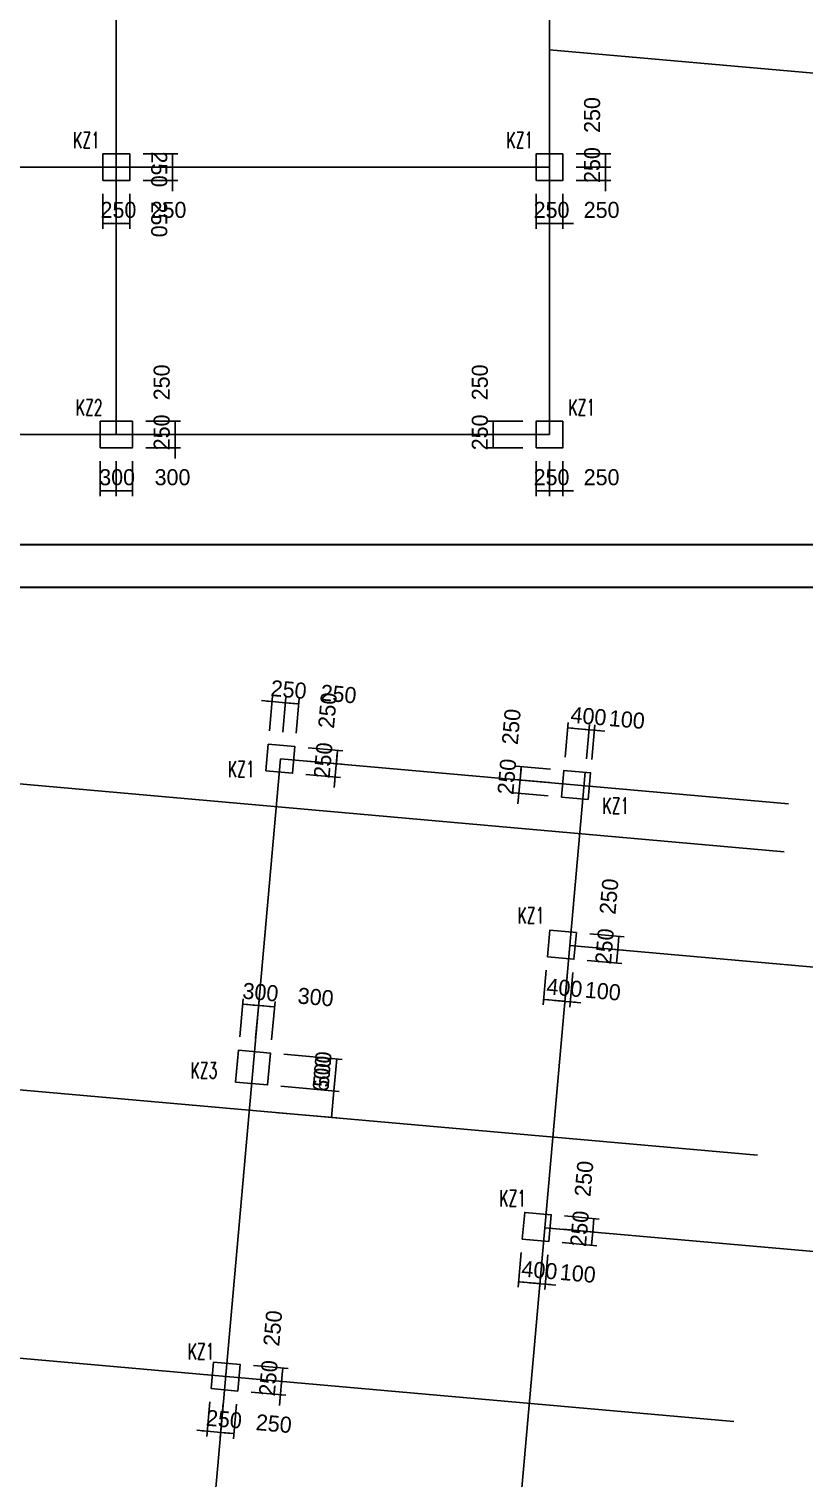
# Model space of a CAD drawing. Extents: x 387171 to 699106, y 11966 to 245688.
# Drawn here: x 577624 to 592120, y 80573 to 107673 of the extents above; entities that cross this region are included whole.
import ezdxf

# ---------------------------------------------------------------- set-up
doc = ezdxf.new("R2010")
doc.units = 0
doc.header["$LTSCALE"] = 100
doc.header["$MEASUREMENT"] = 0
for name, color, linetype in [('COLU', 7, 'Continuous'), ('DIM', 3, 'Continuous'), ('DOTE', 253, 'Continuous'), ('NUM', 7, 'Continuous')]:
    doc.layers.add(name, color=color, linetype=linetype)
doc.styles.add('hztxt', font='hztxt')
doc.styles.get("Standard").update_dxf_attribs({"font": 'standard'})
doc.dimstyles.get("Standard").update_dxf_attribs({"dimtxt": 300, "dimasz": 100, "dimexe": 100, "dimexo": 250, "dimgap": 100, "dimtad": 0, "dimtoh": 1, "dimdec": 0, "dimdsep": 46, "dimcen": 0.09, "dimclrt": 7, "dimadec": 0, "dimazin": 0, "dimtfac": 1, "dimtdec": 4, "dimtofl": 0, "dimtmove": 0, "dimatfit": 3, "dimfxl": 1, "dimtolj": 1, "dimtzin": 0, "dimarcsym": 0})

# ---------------------------------------------------------------- blocks, each defined once
blk = doc.blocks.new('*D2360')
at = {"layer": 'DIM', "color": 0, "linetype": 'ByBlock', "lineweight": -2}
for p, q in [((587297, 90071), (587240, 89424)), ((587696, 90036), (587638, 89388)), ((587249, 89523), (587647, 89488))]:
    blk.add_line(p, q, dxfattribs=at)
for points in [[(587249, 89523), (587350, 89531), (587347, 89498)], [(587647, 89488), (587546, 89480), (587549, 89513)]]:
    blk.add_solid(points, dxfattribs=at)
at = {"layer": 'DIM', "color": 7, "linetype": 'Continuous', "lineweight": -2, "insert": (587640, 89740), "char_height": 300, "width": 576.67, "attachment_point": 5, "rotation": 354.9316, "style": 'hztxt'}
blk.add_mtext('400', dxfattribs=at)
blk = doc.blocks.new('*D2327')
at = {"layer": 'DIM', "color": 0, "linetype": 'ByBlock', "lineweight": -2}
for p, q in [((587696, 90036), (587638, 89388)), ((587795, 90027), (587738, 89380)), ((587448, 89506), (587946, 89462))]:
    blk.add_line(p, q, dxfattribs=at)
for points in [[(587647, 89488), (587546, 89480), (587549, 89513)], [(587747, 89479), (587848, 89487), (587845, 89454)]]:
    blk.add_solid(points, dxfattribs=at)
at = {"layer": 'DIM', "color": 7, "linetype": 'Continuous', "lineweight": -2, "insert": (588357, 89676), "char_height": 300, "width": 476.67, "attachment_point": 5, "rotation": 354.9316, "style": 'hztxt'}
blk.add_mtext('100', dxfattribs=at)
blk = doc.blocks.new('*D1855')
at = {"layer": 'DIM', "color": 0, "linetype": 'ByBlock', "lineweight": -2}
for p, q in [((588067, 90254), (588714, 90197)), ((588089, 90503), (588736, 90446)), ((588614, 90205), (588637, 90454))]:
    blk.add_line(p, q, dxfattribs=at)
for points in [[(588614, 90205), (588607, 90306), (588640, 90304)], [(588637, 90454), (588644, 90353), (588611, 90356)]]:
    blk.add_solid(points, dxfattribs=at)
at = {"layer": 'DIM', "color": 7, "linetype": 'Continuous', "lineweight": -2, "insert": (588391, 90517), "char_height": 300, "width": 566.67, "attachment_point": 5, "rotation": 84.9316, "style": 'hztxt'}
blk.add_mtext('250', dxfattribs=at)
blk = doc.blocks.new('*D1448')
at = {"layer": 'DIM', "color": 0, "linetype": 'ByBlock', "lineweight": -2}
for p, q in [((588111, 90752), (588758, 90695)), ((588637, 90454), (588659, 90703)), ((588089, 90503), (588736, 90446))]:
    blk.add_line(p, q, dxfattribs=at)
for points in [[(588637, 90454), (588629, 90555), (588662, 90553)], [(588659, 90703), (588666, 90602), (588633, 90605)]]:
    blk.add_solid(points, dxfattribs=at)
at = {"layer": 'DIM', "color": 7, "linetype": 'Continuous', "lineweight": -2, "insert": (588474, 91449), "char_height": 300, "width": 566.67, "attachment_point": 5, "rotation": 84.9316, "style": 'hztxt'}
blk.add_mtext('250', dxfattribs=at)
blk = doc.blocks.new('*D2905')
at = {"layer": 'DIM', "color": 0, "linetype": 'ByBlock', "lineweight": -2}
for p, q in [((579008, 104588), (579008, 103938)), ((579258, 104588), (579258, 103938)), ((579008, 104038), (579258, 104038))]:
    blk.add_line(p, q, dxfattribs=at)
for points in [[(579008, 104038), (579108, 104055), (579108, 104021)], [(579258, 104038), (579158, 104021), (579158, 104055)]]:
    blk.add_solid(points, dxfattribs=at)
at = {"layer": 'DIM', "color": 7, "linetype": 'Continuous', "lineweight": -2, "insert": (579298, 104288), "char_height": 300, "width": 566.67, "attachment_point": 5, "style": 'hztxt'}
blk.add_mtext('250', dxfattribs=at)
blk = doc.blocks.new('*D2519')
at = {"layer": 'DIM', "color": 0, "linetype": 'ByBlock', "lineweight": -2}
for p, q in [((579258, 104588), (579258, 103938)), ((579508, 104588), (579508, 103938)), ((579258, 104038), (579508, 104038))]:
    blk.add_line(p, q, dxfattribs=at)
for points in [[(579258, 104038), (579358, 104055), (579358, 104021)], [(579508, 104038), (579408, 104021), (579408, 104055)]]:
    blk.add_solid(points, dxfattribs=at)
at = {"layer": 'DIM', "color": 7, "linetype": 'Continuous', "lineweight": -2, "insert": (580234, 104288), "char_height": 300, "width": 566.67, "attachment_point": 5, "style": 'hztxt'}
blk.add_mtext('250', dxfattribs=at)
blk = doc.blocks.new('*D2040')
at = {"layer": 'DIM', "color": 0, "linetype": 'ByBlock', "lineweight": -2}
for p, q in [((580308, 104638), (580308, 105288)), ((579758, 105088), (580408, 105088)), ((579758, 104838), (580408, 104838))]:
    blk.add_line(p, q, dxfattribs=at)
for points in [[(580308, 105088), (580291, 105188), (580325, 105188)], [(580308, 104838), (580325, 104738), (580291, 104738)]]:
    blk.add_solid(points, dxfattribs=at)
at = {"layer": 'DIM', "color": 7, "linetype": 'Continuous', "lineweight": -2, "insert": (580058, 104112), "char_height": 300, "width": 566.67, "attachment_point": 5, "rotation": 270, "style": 'hztxt'}
blk.add_mtext('250', dxfattribs=at)
blk = doc.blocks.new('*D1995')
at = {"layer": 'DIM', "color": 0, "linetype": 'ByBlock', "lineweight": -2}
for p, q in [((579758, 105338), (580408, 105338)), ((580308, 105088), (580308, 105338)), ((579758, 105088), (580408, 105088))]:
    blk.add_line(p, q, dxfattribs=at)
for points in [[(580308, 105338), (580325, 105238), (580291, 105238)], [(580308, 105088), (580291, 105188), (580325, 105188)]]:
    blk.add_solid(points, dxfattribs=at)
at = {"layer": 'DIM', "color": 7, "linetype": 'Continuous', "lineweight": -2, "insert": (580058, 105048), "char_height": 300, "width": 566.67, "attachment_point": 5, "rotation": 270, "style": 'hztxt'}
blk.add_mtext('250', dxfattribs=at)
blk = doc.blocks.new('*D1550')
at = {"layer": 'DIM', "color": 0, "linetype": 'ByBlock', "lineweight": -2}
for p, q in [((578958, 99588), (578958, 98938)), ((579258, 99588), (579258, 98938)), ((578958, 99038), (579258, 99038))]:
    blk.add_line(p, q, dxfattribs=at)
for points in [[(578958, 99038), (579058, 99055), (579058, 99021)], [(579258, 99038), (579158, 99021), (579158, 99055)]]:
    blk.add_solid(points, dxfattribs=at)
at = {"layer": 'DIM', "color": 7, "linetype": 'Continuous', "lineweight": -2, "insert": (579273, 99288), "char_height": 300, "width": 566.67, "attachment_point": 5, "style": 'hztxt'}
blk.add_mtext('300', dxfattribs=at)
blk = doc.blocks.new('*D1118')
at = {"layer": 'DIM', "color": 0, "linetype": 'ByBlock', "lineweight": -2}
for p, q in [((579258, 99588), (579258, 98938)), ((579558, 99588), (579558, 98938)), ((579258, 99038), (579558, 99038))]:
    blk.add_line(p, q, dxfattribs=at)
for points in [[(579258, 99038), (579358, 99055), (579358, 99021)], [(579558, 99038), (579458, 99021), (579458, 99055)]]:
    blk.add_solid(points, dxfattribs=at)
at = {"layer": 'DIM', "color": 7, "linetype": 'Continuous', "lineweight": -2, "insert": (580309, 99288), "char_height": 300, "width": 566.67, "attachment_point": 5, "style": 'hztxt'}
blk.add_mtext('300', dxfattribs=at)
blk = doc.blocks.new('*D1046')
at = {"layer": 'DIM', "color": 0, "linetype": 'ByBlock', "lineweight": -2}
for p, q in [((580358, 99638), (580358, 100288)), ((579808, 100088), (580458, 100088)), ((579808, 99838), (580458, 99838))]:
    blk.add_line(p, q, dxfattribs=at)
for points in [[(580358, 100088), (580341, 100188), (580375, 100188)], [(580358, 99838), (580375, 99738), (580341, 99738)]]:
    blk.add_solid(points, dxfattribs=at)
at = {"layer": 'DIM', "color": 7, "linetype": 'Continuous', "lineweight": -2, "insert": (580108, 100128), "char_height": 300, "width": 566.67, "attachment_point": 5, "rotation": 90, "style": 'hztxt'}
blk.add_mtext('250', dxfattribs=at)
blk = doc.blocks.new('*D628')
at = {"layer": 'DIM', "color": 0, "linetype": 'ByBlock', "lineweight": -2}
for p, q in [((579808, 100338), (580458, 100338)), ((580358, 100088), (580358, 100338)), ((579808, 100088), (580458, 100088))]:
    blk.add_line(p, q, dxfattribs=at)
for points in [[(580358, 100338), (580375, 100238), (580341, 100238)], [(580358, 100088), (580341, 100188), (580375, 100188)]]:
    blk.add_solid(points, dxfattribs=at)
at = {"layer": 'DIM', "color": 7, "linetype": 'Continuous', "lineweight": -2, "insert": (580108, 101064), "char_height": 300, "width": 566.67, "attachment_point": 5, "rotation": 90, "style": 'hztxt'}
blk.add_mtext('250', dxfattribs=at)
blk = doc.blocks.new('*D186')
at = {"layer": 'DIM', "color": 0, "linetype": 'ByBlock', "lineweight": -2}
for p, q in [((587108, 104588), (587108, 103938)), ((587358, 104588), (587358, 103938)), ((587108, 104038), (587358, 104038))]:
    blk.add_line(p, q, dxfattribs=at)
for points in [[(587108, 104038), (587208, 104055), (587208, 104021)], [(587358, 104038), (587258, 104021), (587258, 104055)]]:
    blk.add_solid(points, dxfattribs=at)
at = {"layer": 'DIM', "color": 7, "linetype": 'Continuous', "lineweight": -2, "insert": (587398, 104288), "char_height": 300, "width": 566.67, "attachment_point": 5, "style": 'hztxt'}
blk.add_mtext('250', dxfattribs=at)
blk = doc.blocks.new('*D2768')
at = {"layer": 'DIM', "color": 0, "linetype": 'ByBlock', "lineweight": -2}
for p, q in [((587358, 104588), (587358, 103938)), ((587608, 104588), (587608, 103938)), ((587158, 104038), (587808, 104038))]:
    blk.add_line(p, q, dxfattribs=at)
for points in [[(587358, 104038), (587258, 104021), (587258, 104055)], [(587608, 104038), (587708, 104055), (587708, 104021)]]:
    blk.add_solid(points, dxfattribs=at)
at = {"layer": 'DIM', "color": 7, "linetype": 'Continuous', "lineweight": -2, "insert": (588334, 104288), "char_height": 300, "width": 566.67, "attachment_point": 5, "style": 'hztxt'}
blk.add_mtext('250', dxfattribs=at)
blk = doc.blocks.new('*D2701')
at = {"layer": 'DIM', "color": 0, "linetype": 'ByBlock', "lineweight": -2}
for p, q in [((588408, 104638), (588408, 105288)), ((587858, 105088), (588508, 105088)), ((587858, 104838), (588508, 104838))]:
    blk.add_line(p, q, dxfattribs=at)
for points in [[(588408, 105088), (588391, 105188), (588425, 105188)], [(588408, 104838), (588425, 104738), (588391, 104738)]]:
    blk.add_solid(points, dxfattribs=at)
at = {"layer": 'DIM', "color": 7, "linetype": 'Continuous', "lineweight": -2, "insert": (588158, 105128), "char_height": 300, "width": 566.67, "attachment_point": 5, "rotation": 90, "style": 'hztxt'}
blk.add_mtext('250', dxfattribs=at)
blk = doc.blocks.new('*D2304')
at = {"layer": 'DIM', "color": 0, "linetype": 'ByBlock', "lineweight": -2}
for p, q in [((587858, 105338), (588508, 105338)), ((588408, 105088), (588408, 105338)), ((587858, 105088), (588508, 105088))]:
    blk.add_line(p, q, dxfattribs=at)
for points in [[(588408, 105338), (588425, 105238), (588391, 105238)], [(588408, 105088), (588391, 105188), (588425, 105188)]]:
    blk.add_solid(points, dxfattribs=at)
at = {"layer": 'DIM', "color": 7, "linetype": 'Continuous', "lineweight": -2, "insert": (588158, 106064), "char_height": 300, "width": 566.67, "attachment_point": 5, "rotation": 90, "style": 'hztxt'}
blk.add_mtext('250', dxfattribs=at)
blk = doc.blocks.new('*D1824')
at = {"layer": 'DIM', "color": 0, "linetype": 'ByBlock', "lineweight": -2}
for p, q in [((586858, 100338), (586208, 100338)), ((586308, 100338), (586308, 100088)), ((586858, 100088), (586208, 100088))]:
    blk.add_line(p, q, dxfattribs=at)
for points in [[(586308, 100338), (586325, 100238), (586291, 100238)], [(586308, 100088), (586291, 100188), (586325, 100188)]]:
    blk.add_solid(points, dxfattribs=at)
at = {"layer": 'DIM', "color": 7, "linetype": 'Continuous', "lineweight": -2, "insert": (586058, 101064), "char_height": 300, "width": 566.67, "attachment_point": 5, "rotation": 90, "style": 'hztxt'}
blk.add_mtext('250', dxfattribs=at)
blk = doc.blocks.new('*D1784')
at = {"layer": 'DIM', "color": 0, "linetype": 'ByBlock', "lineweight": -2}
for p, q in [((586858, 100088), (586208, 100088)), ((586308, 100088), (586308, 99838)), ((586858, 99838), (586208, 99838))]:
    blk.add_line(p, q, dxfattribs=at)
for points in [[(586308, 100088), (586325, 99988), (586291, 99988)], [(586308, 99838), (586291, 99938), (586325, 99938)]]:
    blk.add_solid(points, dxfattribs=at)
at = {"layer": 'DIM', "color": 7, "linetype": 'Continuous', "lineweight": -2, "insert": (586058, 100128), "char_height": 300, "width": 566.67, "attachment_point": 5, "rotation": 90, "style": 'hztxt'}
blk.add_mtext('250', dxfattribs=at)
blk = doc.blocks.new('*D1343')
at = {"layer": 'DIM', "color": 0, "linetype": 'ByBlock', "lineweight": -2}
for p, q in [((587108, 99588), (587108, 98938)), ((587358, 99588), (587358, 98938)), ((587108, 99038), (587358, 99038))]:
    blk.add_line(p, q, dxfattribs=at)
for points in [[(587108, 99038), (587208, 99055), (587208, 99021)], [(587358, 99038), (587258, 99021), (587258, 99055)]]:
    blk.add_solid(points, dxfattribs=at)
at = {"layer": 'DIM', "color": 7, "linetype": 'Continuous', "lineweight": -2, "insert": (587398, 99288), "char_height": 300, "width": 566.67, "attachment_point": 5, "style": 'hztxt'}
blk.add_mtext('250', dxfattribs=at)
blk = doc.blocks.new('*D911')
at = {"layer": 'DIM', "color": 0, "linetype": 'ByBlock', "lineweight": -2}
for p, q in [((587358, 99588), (587358, 98938)), ((587608, 99588), (587608, 98938)), ((587158, 99038), (587808, 99038))]:
    blk.add_line(p, q, dxfattribs=at)
for points in [[(587358, 99038), (587258, 99021), (587258, 99055)], [(587608, 99038), (587708, 99055), (587708, 99021)]]:
    blk.add_solid(points, dxfattribs=at)
at = {"layer": 'DIM', "color": 7, "linetype": 'Continuous', "lineweight": -2, "insert": (588334, 99288), "char_height": 300, "width": 566.67, "attachment_point": 5, "style": 'hztxt'}
blk.add_mtext('250', dxfattribs=at)
blk = doc.blocks.new('*D551')
at = {"layer": 'DIM', "color": 0, "linetype": 'ByBlock', "lineweight": -2}
for p, q in [((582123, 94546), (582180, 95193)), ((582372, 94524), (582429, 95171)), ((581972, 95111), (582619, 95054))]:
    blk.add_line(p, q, dxfattribs=at)
for points in [[(582171, 95094), (582070, 95086), (582073, 95119)], [(582420, 95072), (582521, 95079), (582518, 95046)]]:
    blk.add_solid(points, dxfattribs=at)
at = {"layer": 'DIM', "color": 7, "linetype": 'Continuous', "lineweight": -2, "insert": (582482, 95317), "char_height": 300, "width": 566.67, "attachment_point": 5, "rotation": 354.9316, "style": 'hztxt'}
blk.add_mtext('250', dxfattribs=at)
blk = doc.blocks.new('*D465')
at = {"layer": 'DIM', "color": 0, "linetype": 'ByBlock', "lineweight": -2}
for p, q in [((582372, 94524), (582429, 95171)), ((582621, 94502), (582678, 95149)), ((582420, 95072), (582669, 95050))]:
    blk.add_line(p, q, dxfattribs=at)
for points in [[(582420, 95072), (582521, 95079), (582518, 95046)], [(582669, 95050), (582568, 95042), (582571, 95075)]]:
    blk.add_solid(points, dxfattribs=at)
at = {"layer": 'DIM', "color": 7, "linetype": 'Continuous', "lineweight": -2, "insert": (583415, 95234), "char_height": 300, "width": 566.67, "attachment_point": 5, "rotation": 354.9316, "style": 'hztxt'}
blk.add_mtext('250', dxfattribs=at)
blk = doc.blocks.new('*D65')
at = {"layer": 'DIM', "color": 0, "linetype": 'ByBlock', "lineweight": -2}
for p, q in [((583334, 93485), (583391, 94132)), ((582825, 93982), (583473, 93924)), ((582803, 93733), (583451, 93675))]:
    blk.add_line(p, q, dxfattribs=at)
for points in [[(583373, 93933), (583366, 94034), (583399, 94031)], [(583351, 93684), (583359, 93583), (583326, 93586)]]:
    blk.add_solid(points, dxfattribs=at)
at = {"layer": 'DIM', "color": 7, "linetype": 'Continuous', "lineweight": -2, "insert": (583128, 93995), "char_height": 300, "width": 566.67, "attachment_point": 5, "rotation": 84.9316, "style": 'hztxt'}
blk.add_mtext('250', dxfattribs=at)
blk = doc.blocks.new('*D2619')
at = {"layer": 'DIM', "color": 0, "linetype": 'ByBlock', "lineweight": -2}
for p, q in [((582848, 94231), (583495, 94173)), ((583373, 93933), (583395, 94182)), ((582825, 93982), (583473, 93924))]:
    blk.add_line(p, q, dxfattribs=at)
for points in [[(583395, 94182), (583403, 94081), (583370, 94084)], [(583373, 93933), (583366, 94034), (583399, 94031)]]:
    blk.add_solid(points, dxfattribs=at)
at = {"layer": 'DIM', "color": 7, "linetype": 'Continuous', "lineweight": -2, "insert": (583211, 94928), "char_height": 300, "width": 566.67, "attachment_point": 5, "rotation": 84.9316, "style": 'hztxt'}
blk.add_mtext('250', dxfattribs=at)
blk = doc.blocks.new('*D345')
at = {"layer": 'DIM', "color": 0, "linetype": 'ByBlock', "lineweight": -2}
for p, q in [((587380, 93829), (586732, 93886)), ((586832, 93877), (586810, 93628)), ((587358, 93580), (586710, 93637))]:
    blk.add_line(p, q, dxfattribs=at)
for points in [[(586832, 93877), (586840, 93776), (586806, 93779)], [(586810, 93628), (586802, 93729), (586835, 93726)]]:
    blk.add_solid(points, dxfattribs=at)
at = {"layer": 'DIM', "color": 7, "linetype": 'Continuous', "lineweight": -2, "insert": (586647, 94623), "char_height": 300, "width": 566.67, "attachment_point": 5, "rotation": 84.9316, "style": 'hztxt'}
blk.add_mtext('250', dxfattribs=at)
blk = doc.blocks.new('*D2933')
at = {"layer": 'DIM', "color": 0, "linetype": 'ByBlock', "lineweight": -2}
for p, q in [((586827, 93827), (586770, 93180)), ((587358, 93580), (586710, 93637)), ((587336, 93331), (586688, 93388))]:
    blk.add_line(p, q, dxfattribs=at)
for points in [[(586810, 93628), (586802, 93729), (586835, 93726)], [(586788, 93379), (586795, 93278), (586762, 93281)]]:
    blk.add_solid(points, dxfattribs=at)
at = {"layer": 'DIM', "color": 7, "linetype": 'Continuous', "lineweight": -2, "insert": (586564, 93690), "char_height": 300, "width": 566.67, "attachment_point": 5, "rotation": 84.9316, "style": 'hztxt'}
blk.add_mtext('250', dxfattribs=at)
blk = doc.blocks.new('*D2502')
at = {"layer": 'DIM', "color": 0, "linetype": 'ByBlock', "lineweight": -2}
for p, q in [((587651, 94056), (587708, 94703)), ((587699, 94603), (588098, 94568)), ((588049, 94020), (588107, 94668))]:
    blk.add_line(p, q, dxfattribs=at)
for points in [[(587699, 94603), (587800, 94611), (587798, 94578)], [(588098, 94568), (587997, 94560), (588000, 94593)]]:
    blk.add_solid(points, dxfattribs=at)
at = {"layer": 'DIM', "color": 7, "linetype": 'Continuous', "lineweight": -2, "insert": (588090, 94820), "char_height": 300, "width": 576.67, "attachment_point": 5, "rotation": 354.9316, "style": 'hztxt'}
blk.add_mtext('400', dxfattribs=at)
blk = doc.blocks.new('*D2463')
at = {"layer": 'DIM', "color": 0, "linetype": 'ByBlock', "lineweight": -2}
for p, q in [((587899, 94586), (588397, 94542)), ((588049, 94020), (588107, 94668)), ((588149, 94011), (588206, 94659))]:
    blk.add_line(p, q, dxfattribs=at)
for points in [[(588098, 94568), (587997, 94560), (588000, 94593)], [(588197, 94559), (588299, 94567), (588296, 94534)]]:
    blk.add_solid(points, dxfattribs=at)
at = {"layer": 'DIM', "color": 7, "linetype": 'Continuous', "lineweight": -2, "insert": (588807, 94756), "char_height": 300, "width": 476.67, "attachment_point": 5, "rotation": 354.9316, "style": 'hztxt'}
blk.add_mtext('100', dxfattribs=at)
blk = doc.blocks.new('*D1988')
at = {"layer": 'DIM', "color": 0, "linetype": 'ByBlock', "lineweight": -2}
for p, q in [((586829, 84792), (586772, 84144)), ((587228, 84757), (587170, 84109)), ((586781, 84244), (587179, 84209))]:
    blk.add_line(p, q, dxfattribs=at)
for points in [[(586781, 84244), (586882, 84252), (586879, 84219)], [(587179, 84209), (587078, 84201), (587081, 84234)]]:
    blk.add_solid(points, dxfattribs=at)
at = {"layer": 'DIM', "color": 7, "linetype": 'Continuous', "lineweight": -2, "insert": (587172, 84460), "char_height": 300, "width": 576.67, "attachment_point": 5, "rotation": 354.9316, "style": 'hztxt'}
blk.add_mtext('400', dxfattribs=at)
blk = doc.blocks.new('*D1576')
at = {"layer": 'DIM', "color": 0, "linetype": 'ByBlock', "lineweight": -2}
for p, q in [((587228, 84757), (587170, 84109)), ((587327, 84748), (587270, 84100)), ((586980, 84226), (587478, 84182))]:
    blk.add_line(p, q, dxfattribs=at)
for points in [[(587179, 84209), (587078, 84201), (587081, 84234)], [(587279, 84200), (587380, 84208), (587377, 84174)]]:
    blk.add_solid(points, dxfattribs=at)
at = {"layer": 'DIM', "color": 7, "linetype": 'Continuous', "lineweight": -2, "insert": (587889, 84397), "char_height": 300, "width": 476.67, "attachment_point": 5, "rotation": 354.9316, "style": 'hztxt'}
blk.add_mtext('100', dxfattribs=at)
blk = doc.blocks.new('*D1500')
at = {"layer": 'DIM', "color": 0, "linetype": 'ByBlock', "lineweight": -2}
for p, q in [((587620, 85224), (588268, 85166)), ((588146, 84926), (588168, 85175)), ((587598, 84975), (588246, 84917))]:
    blk.add_line(p, q, dxfattribs=at)
for points in [[(588168, 85175), (588176, 85074), (588143, 85077)], [(588146, 84926), (588138, 85027), (588172, 85024)]]:
    blk.add_solid(points, dxfattribs=at)
at = {"layer": 'DIM', "color": 7, "linetype": 'Continuous', "lineweight": -2, "insert": (587923, 85237), "char_height": 300, "width": 566.67, "attachment_point": 5, "rotation": 84.9316, "style": 'hztxt'}
blk.add_mtext('250', dxfattribs=at)
blk = doc.blocks.new('*D1073')
at = {"layer": 'DIM', "color": 0, "linetype": 'ByBlock', "lineweight": -2}
for p, q in [((587643, 85473), (588290, 85415)), ((588168, 85175), (588190, 85424)), ((587620, 85224), (588268, 85166))]:
    blk.add_line(p, q, dxfattribs=at)
for points in [[(588190, 85424), (588198, 85323), (588165, 85326)], [(588168, 85175), (588161, 85276), (588194, 85273)]]:
    blk.add_solid(points, dxfattribs=at)
at = {"layer": 'DIM', "color": 7, "linetype": 'Continuous', "lineweight": -2, "insert": (588006, 86170), "char_height": 300, "width": 566.67, "attachment_point": 5, "rotation": 84.9316, "style": 'hztxt'}
blk.add_mtext('250', dxfattribs=at)
blk = doc.blocks.new('*D843')
at = {"layer": 'DIM', "color": 0, "linetype": 'ByBlock', "lineweight": -2}
for p, q in [((581009, 81995), (580952, 81348)), ((581258, 81973), (581201, 81326)), ((580762, 81465), (581409, 81408))]:
    blk.add_line(p, q, dxfattribs=at)
for points in [[(580961, 81447), (580860, 81440), (580863, 81473)], [(581210, 81425), (581311, 81433), (581308, 81400)]]:
    blk.add_solid(points, dxfattribs=at)
at = {"layer": 'DIM', "color": 7, "linetype": 'Continuous', "lineweight": -2, "insert": (581272, 81671), "char_height": 300, "width": 566.67, "attachment_point": 5, "rotation": 354.9316, "style": 'hztxt'}
blk.add_mtext('250', dxfattribs=at)
blk = doc.blocks.new('*D437')
at = {"layer": 'DIM', "color": 0, "linetype": 'ByBlock', "lineweight": -2}
for p, q in [((581258, 81973), (581201, 81326)), ((581507, 81951), (581450, 81304)), ((581210, 81425), (581459, 81403))]:
    blk.add_line(p, q, dxfattribs=at)
for points in [[(581210, 81425), (581311, 81433), (581308, 81400)], [(581459, 81403), (581358, 81395), (581361, 81429)]]:
    blk.add_solid(points, dxfattribs=at)
at = {"layer": 'DIM', "color": 7, "linetype": 'Continuous', "lineweight": -2, "insert": (582204, 81588), "char_height": 300, "width": 566.67, "attachment_point": 5, "rotation": 354.9316, "style": 'hztxt'}
blk.add_mtext('250', dxfattribs=at)
blk = doc.blocks.new('*D355')
at = {"layer": 'DIM', "color": 0, "linetype": 'ByBlock', "lineweight": -2}
for p, q in [((581801, 82427), (582448, 82369)), ((582309, 81930), (582366, 82578)), ((581779, 82178), (582426, 82120))]:
    blk.add_line(p, q, dxfattribs=at)
for points in [[(582348, 82378), (582341, 82479), (582374, 82476)], [(582326, 82129), (582334, 82028), (582301, 82031)]]:
    blk.add_solid(points, dxfattribs=at)
at = {"layer": 'DIM', "color": 7, "linetype": 'Continuous', "lineweight": -2, "insert": (582103, 82441), "char_height": 300, "width": 566.67, "attachment_point": 5, "rotation": 84.9316, "style": 'hztxt'}
blk.add_mtext('250', dxfattribs=at)
blk = doc.blocks.new('*D2944')
at = {"layer": 'DIM', "color": 0, "linetype": 'ByBlock', "lineweight": -2}
for p, q in [((581823, 82676), (582470, 82619)), ((581801, 82427), (582448, 82369)), ((582348, 82378), (582371, 82627))]:
    blk.add_line(p, q, dxfattribs=at)
for points in [[(582348, 82378), (582341, 82479), (582374, 82476)], [(582371, 82627), (582378, 82526), (582345, 82529)]]:
    blk.add_solid(points, dxfattribs=at)
at = {"layer": 'DIM', "color": 7, "linetype": 'Continuous', "lineweight": -2, "insert": (582186, 83373), "char_height": 300, "width": 566.67, "attachment_point": 5, "rotation": 84.9316, "style": 'hztxt'}
blk.add_mtext('250', dxfattribs=at)
blk = doc.blocks.new('*D1189')
at = {"layer": 'DIM', "color": 0, "linetype": 'ByBlock', "lineweight": -2}
for p, q in [((582389, 88499), (583480, 88402)), ((583380, 88411), (583327, 87813)), ((582336, 87901), (583427, 87804))]:
    blk.add_line(p, q, dxfattribs=at)
for points in [[(583380, 88411), (583388, 88310), (583355, 88313)], [(583327, 87813), (583319, 87914), (583353, 87911)]]:
    blk.add_solid(points, dxfattribs=at)
at = {"layer": 'DIM', "color": 7, "linetype": 'Continuous', "lineweight": -2, "insert": (583105, 88134), "char_height": 300, "width": 556.67, "attachment_point": 5, "rotation": 84.9316, "style": 'hztxt'}
blk.add_mtext('600', dxfattribs=at)
blk = doc.blocks.new('*D1774')
at = {"layer": 'DIM', "color": 0, "linetype": 'ByBlock', "lineweight": -2}
for p, q in [((582336, 87901), (583427, 87804)), ((583327, 87813), (583283, 87315)), ((582292, 87403), (583383, 87306))]:
    blk.add_line(p, q, dxfattribs=at)
for points in [[(583327, 87813), (583335, 87712), (583302, 87715)], [(583283, 87315), (583275, 87416), (583308, 87413)]]:
    blk.add_solid(points, dxfattribs=at)
at = {"layer": 'DIM', "color": 7, "linetype": 'Continuous', "lineweight": -2, "insert": (583112, 88217), "char_height": 300, "width": 566.67, "attachment_point": 5, "rotation": 84.9316, "style": 'hztxt'}
blk.add_mtext('500', dxfattribs=at)
blk = doc.blocks.new('*D715')
at = {"layer": 'DIM', "color": 0, "linetype": 'ByBlock', "lineweight": -2}
for p, q in [((581565, 88823), (581628, 89536)), ((581619, 89437), (581918, 89410)), ((581864, 88796), (581927, 89510))]:
    blk.add_line(p, q, dxfattribs=at)
for points in [[(581619, 89437), (581720, 89444), (581717, 89411)], [(581918, 89410), (581817, 89402), (581820, 89436)]]:
    blk.add_solid(points, dxfattribs=at)
at = {"layer": 'DIM', "color": 7, "linetype": 'Continuous', "lineweight": -2, "insert": (581955, 89658), "char_height": 300, "width": 566.67, "attachment_point": 5, "rotation": 354.9316, "style": 'hztxt'}
blk.add_mtext('300', dxfattribs=at)
blk = doc.blocks.new('*D1361')
at = {"layer": 'DIM', "color": 0, "linetype": 'ByBlock', "lineweight": -2}
for p, q in [((581864, 88796), (581927, 89510)), ((582162, 88770), (582226, 89483)), ((581918, 89410), (582217, 89384))]:
    blk.add_line(p, q, dxfattribs=at)
for points in [[(581918, 89410), (582019, 89418), (582016, 89385)], [(582217, 89384), (582116, 89376), (582119, 89409)]]:
    blk.add_solid(points, dxfattribs=at)
at = {"layer": 'DIM', "color": 7, "linetype": 'Continuous', "lineweight": -2, "insert": (582987, 89566), "char_height": 300, "width": 566.67, "attachment_point": 5, "rotation": 354.9316, "style": 'hztxt'}
blk.add_mtext('300', dxfattribs=at)
blk = doc.blocks.new('后浇带现场')
at = {"color": 6, "lineweight": 30}
for points in [[(781539, 625070), (706851, 625070)], [(780665, 624270), (707583, 624270)]]:
    blk.add_lwpolyline(points, dxfattribs=at)

msp = doc.modelspace()

# ---------------------------------------------------------------- linework, layer by layer
at = {"layer": 'COLU'}
for points in [[(579008.1, 104837.9), (579508.1, 104837.9), (579508.1, 105337.9), (579008.1, 105337.9)], [(587108.1, 104837.9), (587608.1, 104837.9), (587608.1, 105337.9), (587108.1, 105337.9)], [(578958.1, 99837.9), (579558.1, 99837.9), (579558.1, 100337.9), (578958.1, 100337.9)], [(587108.1, 99837.9), (587608.1, 99837.9), (587608.1, 100337.9), (587108.1, 100337.9)], [(582056.3, 93798.8), (582554.3, 93754.6), (582598.5, 94252.7), (582100.4, 94296.8)], [(587584.6, 93308.5), (588082.6, 93264.3), (588126.8, 93762.4), (587628.7, 93806.5)], [(587319.5, 90320.2), (587817.6, 90276), (587861.7, 90774.1), (587363.7, 90818.3)], [(581489.6, 87976.1), (582087.3, 87923.1), (582140.3, 88520.7), (581542.7, 88573.7)], [(586851.3, 85040.9), (587349.4, 84996.8), (587393.5, 85494.8), (586895.5, 85539)], [(581031.5, 82244.2), (581529.5, 82200), (581573.7, 82698), (581075.6, 82742.2)]]:
    msp.add_lwpolyline(points, close=True, dxfattribs=at)
at = {"layer": 'DOTE'}
for p, q in [((579258.1, 213087.9), (579258.1, 100087.9)), ((587358.1, 116487.9), (587358.1, 100087.9)), ((666955.8, 100223.5), (587358.1, 107283.1)), ((524658.1, 105087.9), (587358.1, 105087.9)), ((524658.1, 100087.9), (587358.1, 100087.9)), ((571158.1, 94112.8), (591751.3, 92286.4)), ((582327.4, 94025.7), (578097.3, 46331.5)), ((591830.8, 93182.9), (582327.4, 94025.7)), ((588027.2, 93771.2), (583775, 45828)), ((665484.9, 83638.6), (587740.1, 90533.9)), ((570388.9, 88458.7), (591247.7, 86608.7)), ((665016.7, 78359.4), (587271.8, 85254.6)), ((563058.1, 84089.2), (590806, 81628.2))]:
    msp.add_line(p, q, dxfattribs=at)

# ---------------------------------------------------------------- block references
at = {"color": 3, "lineweight": 30}
msp.add_blockref('后浇带现场', (-182998.7, -527042.1), dxfattribs=at)

# ---------------------------------------------------------------- texts
at = {"layer": 'NUM', "color": 200, "width": 0.7}
for s, p in [('KZ1', (578451.5, 105444)), ('KZ1', (586555.6, 105444)), ('KZ2', (578501.5, 100444)), ('KZ1', (587714.1, 100444)), ('KZ1', (581346.2, 93680.1)), ('KZ1', (588351.4, 92995.9)), ('KZ1', (586763, 90943.5)), ('KZ3', (580647.7, 88046.7)), ('KZ1', (586422.5, 85653.4)), ('KZ1', (580595, 82791))]:
    msp.add_text(s, height=300, dxfattribs=at).set_placement(p)

# ---------------------------------------------------------------- dimensions: what is measured, and where the dimension line sits
at = {"layer": 'DIM', "color": 200}
for p1, p2, distance, picture, middle in [((587608.1, 105087.9), (587608.1, 105337.9), -800, '*D2304', (588158.1, 105556)), ((579508.1, 105087.9), (579508.1, 105337.9), -800, '*D1995', (580058.1, 105556)), ((587608.1, 104837.9), (587608.1, 105087.9), -800, '*D2701', (588158.1, 104619.9)), ((579508.1, 104837.9), (579508.1, 105087.9), -800, '*D2040', (580058.1, 104619.9)), ((579008.1, 104837.9), (579258.1, 104837.9), -800, '*D2905', (578790, 104287.9)), ((579258.1, 104837.9), (579508.1, 104837.9), -800, '*D2519', (579726.1, 104287.9)), ((587108.1, 104837.9), (587358.1, 104837.9), -800, '*D186', (586890, 104287.9)), ((587358.1, 104837.9), (587608.1, 104837.9), -800, '*D2768', (587826.1, 104287.9)), ((579558.1, 100087.9), (579558.1, 100337.9), -800, '*D628', (580108.1, 100556)), ((587108.1, 100337.9), (587108.1, 100087.9), -800, '*D1824', (586058.1, 100556)), ((579558.1, 99837.9), (579558.1, 100087.9), -800, '*D1046', (580108.1, 99619.9)), ((587108.1, 100087.9), (587108.1, 99837.9), -800, '*D1784', (586058.1, 99619.9)), ((578958.1, 99837.9), (579258.1, 99837.9), -800, '*D1550', (578740, 99287.9)), ((579258.1, 99837.9), (579558.1, 99837.9), -800, '*D1118', (579776.1, 99287.9)), ((587108.1, 99837.9), (587358.1, 99837.9), -800, '*D1343', (586890, 99287.9)), ((587358.1, 99837.9), (587608.1, 99837.9), -800, '*D911', (587826.1, 99287.9)), ((582100.4, 94296.8), (582349.5, 94274.8), 800, '*D551', (581976, 95362)), ((582349.5, 94274.8), (582598.5, 94252.7), 800, '*D465', (582908.5, 95279.3)), ((582576.4, 94003.7), (582598.5, 94252.7), -800, '*D2619', (583165.6, 94421.3)), ((587628.7, 93806.5), (587606.7, 93557.5), -800, '*D345', (586602.1, 94116.5)), ((587628.7, 93806.5), (588027.2, 93771.2), 800, '*D2502', (587504.3, 94871.7)), ((588027.2, 93771.2), (588126.8, 93762.4), 800, '*D2463', (588420.7, 94790.4)), ((582554.3, 93754.6), (582576.4, 94003.7), -800, '*D65', (583082.9, 93488.8)), ((587606.7, 93557.5), (587584.6, 93308.5), -800, '*D2933', (586519.4, 93184)), ((587839.7, 90525.1), (587861.7, 90774.1), -800, '*D1448', (588428.9, 90942.7)), ((587817.6, 90276), (587839.7, 90525.1), -800, '*D1855', (588346.2, 90010.2)), ((587319.5, 90320.2), (587718, 90284.9), -800, '*D2360', (587053.7, 89791.6)), ((587718, 90284.9), (587817.6, 90276), -800, '*D2327', (587970.1, 89710.4)), ((581542.7, 88573.7), (581841.5, 88547.2), 866.3, '*D715', (581424.1, 89705)), ((582140.3, 88520.7), (582087.3, 87923.1), 1244.8, '*D1189', (583104.7, 88134)), ((587371.4, 85245.8), (587393.5, 85494.8), -800, '*D1073', (587960.6, 85663.5)), ((587349.4, 84996.8), (587371.4, 85245.8), -800, '*D1500', (587877.9, 84731)), ((586851.3, 85040.9), (587249.7, 85005.6), -800, '*D1988', (586585.5, 84512.4)), ((587249.7, 85005.6), (587349.4, 84996.8), -800, '*D1576', (587501.9, 84431.1)), ((581551.6, 82449), (581573.7, 82698), -800, '*D2944', (582140.8, 82866.7)), ((581529.5, 82200), (581551.6, 82449), -800, '*D355', (582058.1, 81934.2)), ((581031.5, 82244.2), (581280.5, 82222.1), -800, '*D843', (580765.7, 81715.6)), ((581280.5, 82222.1), (581529.5, 82200), -800, '*D437', (581698.2, 81632.9))]:
    dim = msp.add_aligned_dim(p1=p1, p2=p2, distance=distance, dimstyle='Standard', dxfattribs=at)
    dim.commit()
    dim.dimension.update_dxf_attribs({"geometry": picture, "text_midpoint": middle})
for base, p1, p2, angle, picture, middle in [((582216.8, 89383.7), (581841.5, 88547.2), (582140.3, 88520.7), 174.93165, '*D1361', (582456.2, 89613.5)), ((583283.1, 87315.1), (582087.3, 87923.1), (582043.1, 87425), 84.93165, '*D1774', (583056.1, 87586.2))]:
    dim = msp.add_linear_dim(base=base, p1=p1, p2=p2, angle=angle, dimstyle='Standard', dxfattribs=at)
    dim.commit()
    dim.dimension.update_dxf_attribs({"geometry": picture, "text_midpoint": middle})

doc.saveas('drawing.dxf')
